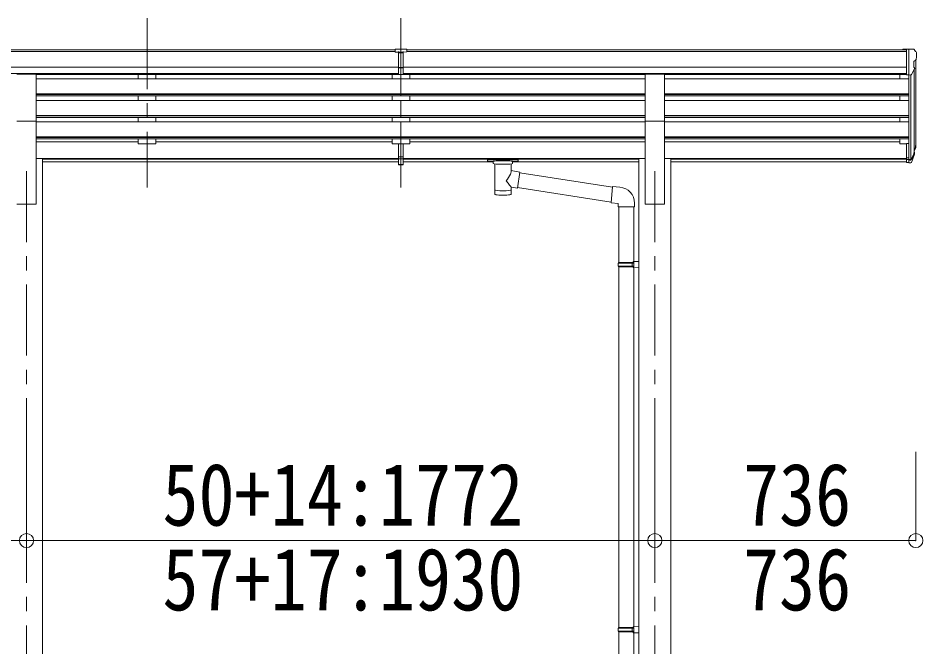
# Model space of a CAD drawing. Units: millimetres at full size, sheet at 1:40; details may follow other scales. Extents: x -29423 to 3259, y -7760 to 7760.
# Drawn here: x -14157 to -11605, y -357 to 1415 of the extents above; entities that cross this region are included whole.
import ezdxf
from ezdxf.enums import TextEntityAlignment as Align

# ---------------------------------------------------------------- set-up
doc = ezdxf.new("R2010")
doc.units = ezdxf.units.MM
doc.header["$LTSCALE"] = 40
doc.header["$PDMODE"] = 32
doc.header["$PDSIZE"] = 40
doc.linetypes.add('CHAIN1', pattern=[8, 5, -1, 1, -1])
for name, color, linetype, lineweight in [('0-1_本体', 5, 'CHAIN1', 9), ('0-3_ELV2', 4, 'Continuous', 9), ('0-6_OTH_LINE', 6, 'Continuous', 9), ('0-9_OUTLINE', 7, 'Continuous', 9)]:
    doc.layers.add(name, color=color, linetype=linetype, lineweight=lineweight)
doc.styles.add('ＭＳ ゴシック', font='')
doc.styles.get('ＭＳ ゴシック').set_extended_font_data('MS Gothic')

msp = doc.modelspace()

# ---------------------------------------------------------------- linework, layer by layer
at = {"layer": '0-1_本体'}
for p, q in [((-13793.22, 1414.68), (-13793.22, 937.16)), ((-13077.22, 1414.68), (-13077.22, 937.16)), ((-14133.22, 983.84), (-14133.22, -1959.72)), ((-12361.22, 983.84), (-12361.22, -1959.72))]:
    msp.add_line(p, q, dxfattribs=at)
at = {"layer": '0-3_ELV2'}
for p, q in [((-13093.72, 1319.12), (-13093.72, 1326.97)), ((-11651.72, 1327.16), (-11661.72, 1327.07)), ((-11661.72, 1325.56), (-11661.72, 1327.07)), ((-11651.72, 1255.17), (-11651.72, 1327.16)), ((-11633.22, 1327.16), (-11651.72, 1327.16)), ((-11645.22, 1254.17), (-11645.22, 1327.16)), ((-11633.22, 1327.16), (-11630.89, 1327.02)), ((-13093.72, 1325.56), (-18082.72, 1325.56)), ((-13093.72, 1320.34), (-18082.72, 1320.34)), ((-13093.72, 1319.12), (-13083.72, 1319.12)), ((-13077.22, 1318.31), (-13083.72, 1318.7)), ((-13083.72, 1317.12), (-13070.72, 1317.12)), ((-13070.72, 1318.64), (-13077.22, 1318.33)), ((-13070.72, 1255.5), (-13070.72, 1320.77)), ((-11651.72, 1325.56), (-13060.72, 1325.56)), ((-11651.72, 1320.34), (-13060.72, 1320.34)), ((-11630.13, 1326.59), (-11626.06, 1320.78)), ((-11623.22, 1317.79), (-11623.22, 1317.16)), ((-13083.72, 1276.81), (-18082.72, 1276.81)), ((-11651.72, 1276.81), (-13070.72, 1276.81)), ((-11631.22, 1292.65), (-11631.22, 1276.37)), ((-11625.76, 1295.97), (-11631.07, 1292.91)), ((-11625.22, 1296.58), (-11625.22, 1061.92)), ((-13083.72, 1258.95), (-18082.72, 1258.95)), ((-14160.72, 1256.53), (-14105.72, 1256.53)), ((-14105.72, 1124.73), (-14105.72, 1256.53)), ((-13083.72, 1255.61), (-14105.72, 1255.61)), ((-13818.22, 1255.71), (-13818.22, 1243.2)), ((-13768.22, 1255.71), (-13768.22, 1243.3)), ((-13102.22, 1255.71), (-13102.22, 1243.2)), ((-13083.72, 1275.6), (-13077.22, 1275.44)), ((-13083.72, 1256.56), (-13077.22, 1256.16)), ((-13077.22, 1275.44), (-13070.72, 1275.6)), ((-13077.22, 1256.16), (-13070.72, 1256.56)), ((-11651.72, 1258.95), (-13070.72, 1258.95)), ((-12388.72, 1255.61), (-13070.72, 1255.61)), ((-13052.22, 1255.71), (-13052.22, 1243.3)), ((-12388.72, 1124.73), (-12388.72, 1256.53)), ((-12388.72, 1256.53), (-12333.72, 1256.53)), ((-12333.72, 1124.73), (-12333.72, 1256.53)), ((-11651.72, 1255.61), (-12333.72, 1255.61)), ((-11670.22, 1255.71), (-11670.22, 1243.2)), ((-11651.72, 1255.17), (-11645.22, 1255.17)), ((-11645.22, 1254.17), (-11640.01, 1254.49)), ((-11645.22, 1254.17), (-11645.22, 1061.55)), ((-11639.22, 1254.65), (-11639.21, 1016.78)), ((-11637.6, 1255.99), (-11628.6, 1271.58)), ((-11630.19, 1268.81), (-11630.19, 1035.21)), ((-14105.72, 1243.2), (-12388.72, 1243.2)), ((-13077.22, 1243.2), (-13077.22, 1195.51)), ((-12333.72, 1243.2), (-11645.22, 1243.2)), ((-14105.72, 1201.32), (-12388.72, 1201.32)), ((-14105.72, 1199.82), (-12388.72, 1199.82)), ((-12333.72, 1201.32), (-11645.22, 1201.32)), ((-12333.72, 1199.82), (-11645.22, 1199.82)), ((-14105.72, 1195.51), (-12388.72, 1195.51)), ((-14105.72, 1182.65), (-12388.72, 1182.65)), ((-13818.22, 1195.51), (-13818.22, 1182.65)), ((-13768.22, 1195.51), (-13768.22, 1182.65)), ((-13102.22, 1195.51), (-13102.22, 1182.65)), ((-13077.22, 1182.65), (-13077.22, 1134.96)), ((-13052.22, 1195.51), (-13052.22, 1182.65)), ((-12333.72, 1195.51), (-11645.22, 1195.51)), ((-12333.72, 1182.65), (-11645.22, 1182.65)), ((-11670.22, 1195.51), (-11670.22, 1182.65)), ((-14160.72, 1124.73), (-14105.72, 1124.73)), ((-14105.72, 1140.77), (-12388.72, 1140.77)), ((-14105.72, 1139.28), (-12388.72, 1139.28)), ((-14105.72, 1134.96), (-12388.72, 1134.96)), ((-14105.72, 1124.73), (-14105.72, 890.28)), ((-13818.22, 1134.96), (-13818.22, 1122.2)), ((-13768.22, 1134.96), (-13768.22, 1122.1)), ((-13102.22, 1134.96), (-13102.22, 1122.2)), ((-13052.22, 1134.96), (-13052.22, 1122.1)), ((-12388.72, 1124.73), (-12388.72, 890.28)), ((-12388.72, 1124.73), (-12333.72, 1124.73)), ((-12333.72, 1140.77), (-11645.22, 1140.77)), ((-12333.72, 1139.28), (-11645.22, 1139.28)), ((-12333.72, 1134.96), (-11645.22, 1134.96)), ((-12333.72, 1124.73), (-12333.72, 890.28)), ((-11670.22, 1134.96), (-11670.22, 1122.1)), ((-14105.72, 1122.1), (-12388.72, 1122.1)), ((-13077.22, 1074.41), (-13077.22, 1122.1)), ((-12333.72, 1122.1), (-11645.22, 1122.1)), ((-14105.72, 1080.22), (-12388.72, 1080.22)), ((-14105.72, 1078.73), (-12388.72, 1078.73)), ((-14105.72, 1074.41), (-12388.72, 1074.41)), ((-13818.22, 1074.41), (-13818.22, 1060.92)), ((-13768.22, 1074.41), (-13768.22, 1060.92)), ((-13102.22, 1074.41), (-13102.22, 1060.92)), ((-13052.22, 1074.41), (-13052.22, 1060.92)), ((-12333.72, 1080.22), (-11645.22, 1080.22)), ((-12333.72, 1078.73), (-11645.22, 1078.73)), ((-12333.72, 1074.41), (-11645.22, 1074.41)), ((-11670.22, 1074.41), (-11670.22, 1060.92)), ((-14105.72, 1065.86), (-13818.22, 1065.86)), ((-13768.22, 1060.92), (-13818.22, 1060.92)), ((-13102.22, 1065.86), (-13768.22, 1065.86)), ((-13052.22, 1060.92), (-13102.22, 1060.92)), ((-13083.72, 1001.2), (-13083.72, 1060.92)), ((-13070.72, 1001.2), (-13070.72, 1060.92)), ((-12388.72, 1065.86), (-13052.22, 1065.86)), ((-11670.22, 1065.86), (-12333.72, 1065.86)), ((-11670.22, 1060.92), (-11651.72, 1060.92)), ((-11651.72, 1061.55), (-11651.72, 1007.52)), ((-11651.72, 1061.55), (-11645.22, 1061.55)), ((-11645.22, 1061.55), (-11645.22, 1006.78)), ((-11626.92, 1048.74), (-11630.19, 1041.68)), ((-11626.32, 1047.36), (-11630.19, 1039.42)), ((-13083.72, 1023.44), (-13070.72, 1023.44)), ((-11651.72, 1021.42), (-11645.22, 1021.42)), ((-11638.79, 1017.2), (-11631.03, 1032.61)), ((-11629.59, 1032.25), (-11637.78, 1016.07)), ((-11628.97, 1031.68), (-11637.78, 1008.14)), ((-11628.63, 1036.09), (-11628.97, 1031.68)), ((-14088.02, 1019.28), (-14105.72, 1019.28)), ((-14088.02, 1019.28), (-14088.02, -1809.72)), ((-14088.02, 1018.85), (-13083.72, 1018.85)), ((-14088.02, 1017.45), (-13083.72, 1017.45)), ((-13083.72, 1009.76), (-14088.02, 1009.76)), ((-13083.72, 1018.04), (-13070.72, 1018.04)), ((-13083.72, 1002.26), (-13077.22, 1001.86)), ((-13077.22, 1001.86), (-13070.72, 1002.26)), ((-13070.72, 1018.85), (-12406.42, 1018.85)), ((-13070.72, 1017.45), (-12406.42, 1017.45)), ((-12816.72, 1009.76), (-13070.72, 1009.76)), ((-12406.42, 1009.76), (-12762.72, 1009.76)), ((-12406.42, 1019.28), (-12388.72, 1019.28)), ((-12406.42, 1019.28), (-12406.42, -1809.72)), ((-12316.02, 1019.28), (-12333.72, 1019.28)), ((-12316.02, 1019.28), (-12316.02, -1809.72)), ((-12316.02, 1018.85), (-11651.72, 1018.85)), ((-12316.02, 1017.45), (-11651.72, 1017.45)), ((-11651.72, 1009.76), (-12316.02, 1009.76)), ((-11651.72, 1016.54), (-11645.22, 1016.54)), ((-11651.72, 1007.52), (-11645.22, 1007.52)), ((-11645.22, 1016.52), (-11640.09, 1016.52)), ((-11645.22, 1014.72), (-11640.38, 1014.72)), ((-11645.22, 1006.78), (-11640.38, 1006.78)), ((-14160.72, 890.28), (-14105.72, 890.28)), ((-12388.72, 890.28), (-12333.72, 890.28))]:
    msp.add_line(p, q, dxfattribs=at)
for points in [[(-13093.72, 1326.97), (-13075.72, 1327.12), (-13060.72, 1326.99)], [(-13070.72, 1319.17), (-13060.72, 1319.26), (-13060.72, 1326.99)], [(-13070.72, 1255.5), (-13077.22, 1255.1), (-13083.72, 1255.5), (-13083.72, 1320.84)], [(-13070.72, 1274.5), (-13073.98, 1274.42), (-13077.22, 1274.34), (-13080.46, 1274.42), (-13083.72, 1274.5)], [(-13070.72, 1001.2), (-13077.22, 1000.8), (-13083.72, 1001.2)]]:
    msp.add_lwpolyline(points, dxfattribs=at)
for centre, radius, start, end in [((-11630.95, 1326.02), 1, 35, 86.5), ((-11626.22, 1317.79), 3, 0, 87), ((-11825.22, 1317.16), 202, 355.05096, 0), ((-11630.92, 1292.65), 0.3, 120, 180), ((-11630.92, 1276.37), 0.3, 180, 265.2833), ((-11631.19, 1273.08), 3, 330, 85.2833), ((-11630.13, 1300.35), 6.18, 315.00103, 354.2965), ((-11640.2, 1257.49), 3, 273.5, 330), ((-11655.81, 1058.24), 30.41, 341.80266, 352.8448), ((-11654.4, 1056.48), 29.53, 342.01856, 353.49194)]:
    msp.add_arc(centre, radius, start, end, dxfattribs=at)
for centre, major_axis, ratio, start_param, end_param in [((-13052.65, 1316.82), (24.57, -1.51), 0.121868, 3.1422238, 3.1491027), ((-11713.08, 1062.73), (-87.93, 4.42), 0.541684, 3.060334, 3.2172517), ((-11713.87, 1056.05), (89.06, 1.43), 0.57596, 6.1985533, 6.3701348), ((-11715.14, 1056.15), (88.05, 0), 0.90356, 5.9828017, 6.0168888), ((-11629.93, 1036.09), (-1.3, 0), 0.90356, 2.9359903, 4.9130961), ((-11715.85, 1052.28), (89.07, 0), 0.90356, 6.0316505, 6.077583), ((-11640.38, 1017.43), (3, 0), 0.90356, 4.712389, 5.7595865), ((-11640.38, 1009.49), (-3, 0), 0.90356, 1.5707963, 2.6179939), ((-11640.09, 1017.88), (1.5, 0), 0.90356, 4.712389, 5.7595865)]:
    msp.add_ellipse(centre, major_axis=major_axis, ratio=ratio, start_param=start_param, end_param=end_param, dxfattribs=at)
at = {"layer": '0-6_OTH_LINE'}
for p, q in [((-14133.22, -57.22), (-14133.22, 192.78)), ((-12361.22, -57.22), (-12361.22, 192.78)), ((-11625.22, -57.22), (-11625.22, 192.78)), ((-14133.22, -57.22), (-17033.22, -57.22)), ((-11625.22, -57.22), (-14133.22, -57.22))]:
    msp.add_line(p, q, dxfattribs=at)
for p in [(-14133.22, -57.22), (-12361.22, -57.22), (-11625.22, -57.22)]:
    msp.add_point(p, dxfattribs=at)
at = {"layer": '0-9_OUTLINE'}
for p, q in [((-12833.22, 1016.68), (-12833.22, 1010.92)), ((-12831.22, 1017.34), (-12748.22, 1017.34)), ((-12831.22, 1015.16), (-12748.22, 1015.16)), ((-12831.22, 1010.26), (-12816.72, 1010.26)), ((-12816.72, 1004.61), (-12816.72, 1011.16)), ((-12812.62, 1003.69), (-12812.64, 918.25)), ((-12766.82, 984.94), (-12766.82, 1003.69)), ((-12762.72, 1004.61), (-12762.72, 1011.16)), ((-12762.72, 1010.26), (-12748.22, 1010.26)), ((-12746.22, 1016.68), (-12746.22, 1010.92)), ((-12741.6, 981.04), (-12766.83, 984.95)), ((-12741.6, 981.04), (-12748.62, 935.78)), ((-12480.61, 938.49), (-12741.92, 979.03)), ((-12766.8, 918.25), (-12766.83, 938.92)), ((-12766.83, 938.6), (-12748.62, 935.78)), ((-12484.28, 896.55), (-12748.35, 937.52)), ((-12459.61, 938.53), (-12480.45, 940.35)), ((-12418.53, 882.78), (-12418.53, 893.7)), ((-12464.53, 882.78), (-12418.53, 882.78)), ((-12462.42, 882.78), (-12462.42, 726.21)), ((-12420.42, 882.78), (-12420.42, 728.77)), ((-12464.42, 724.21), (-12463.42, 726.21)), ((-12464.42, 724.21), (-12420.42, 724.21)), ((-12464.42, 724.21), (-12464.42, 716.21)), ((-12464.42, 716.21), (-12420.42, 716.21)), ((-12464.42, 716.21), (-12463.42, 714.21)), ((-12463.42, 726.21), (-12420.42, 726.21)), ((-12424.9, 724.21), (-12425.33, 726.21)), ((-12422.42, 728.71), (-12406.42, 729.18)), ((-12422.42, 726.71), (-12422.42, 728.71)), ((-12422.42, 726.71), (-12420.42, 726.71)), ((-12406.42, 729.18), (-12406.42, 711.24)), ((-12463.42, 714.21), (-12420.42, 714.21)), ((-12462.42, 714.21), (-12462.42, -302.48)), ((-12422.42, 711.71), (-12422.42, 713.71)), ((-12422.42, 711.71), (-12406.42, 711.24)), ((-12420.42, 711.65), (-12420.42, -299.92)), ((-12464.42, -304.48), (-12463.42, -302.48)), ((-12464.42, -304.48), (-12420.42, -304.48)), ((-12464.42, -304.48), (-12464.42, -312.48)), ((-12463.42, -302.48), (-12420.42, -302.48)), ((-12424.9, -304.48), (-12425.33, -302.48)), ((-12422.42, -299.98), (-12406.42, -299.51)), ((-12422.42, -301.98), (-12422.42, -299.98)), ((-12422.42, -301.98), (-12420.42, -301.98)), ((-12406.42, -299.51), (-12406.42, -317.45)), ((-12464.42, -312.48), (-12420.42, -312.48)), ((-12464.42, -312.48), (-12463.42, -314.48)), ((-12463.42, -314.48), (-12420.42, -314.48)), ((-12462.42, -314.48), (-12462.42, -1070.16)), ((-12422.42, -316.98), (-12422.42, -314.98)), ((-12422.42, -316.98), (-12406.42, -317.45)), ((-12420.42, -317.04), (-12420.42, -1067.61))]:
    msp.add_line(p, q, dxfattribs=at)
for points in [[(-12833.22, 1016.68), (-12833.18, 1016.87), (-12833.1, 1017.01), (-12833, 1017.1), (-12832.9, 1017.16), (-12832.78, 1017.21), (-12832.49, 1017.27), (-12832, 1017.32), (-12831.46, 1017.34), (-12831.22, 1017.34)], [(-12833.22, 1010.92), (-12833.18, 1010.72), (-12833.1, 1010.59), (-12833, 1010.49), (-12832.9, 1010.43), (-12832.78, 1010.39), (-12832.49, 1010.33), (-12832, 1010.28), (-12831.46, 1010.26), (-12831.22, 1010.26)], [(-12748.22, 1017.34), (-12747.87, 1017.34), (-12747.34, 1017.31), (-12746.89, 1017.26), (-12746.59, 1017.18), (-12746.42, 1017.08), (-12746.3, 1016.95), (-12746.23, 1016.77), (-12746.22, 1016.68)], [(-12748.22, 1010.26), (-12747.87, 1010.26), (-12747.34, 1010.29), (-12746.89, 1010.34), (-12746.59, 1010.41), (-12746.42, 1010.51), (-12746.3, 1010.65), (-12746.23, 1010.83), (-12746.22, 1010.92)], [(-12480.45, 940.35), (-12484.46, 894.53), (-12464.53, 892.78), (-12464.53, 882.78)], [(-12424.9, 724.21), (-12424.9, 716.21), (-12425.33, 714.21)], [(-12422.42, 713.71), (-12420.42, 713.71), (-12420.42, 726.71)], [(-12424.9, -304.48), (-12424.9, -312.48), (-12425.33, -314.48)], [(-12422.42, -314.98), (-12420.42, -314.98), (-12420.42, -301.98)]]:
    msp.add_lwpolyline(points, dxfattribs=at)
msp.add_arc((-12463.53, 893.7), 45, 0, 85, dxfattribs=at)
for centre, major_axis, ratio, start_param, end_param in [((-12831.22, 1014.94), (2, 0), 0.109601, 3.1415927, 4.712389), ((-12789.72, 1004.69), (27.06, 0), 0.069685, 3.1415927, 6.2831853), ((-12789.72, 1011.16), (27, 0), 0.070066, 6.2831853, 9.424778), ((-12778.72, 1007.18), (16, 0), 0.361356, 6.2636979, 6.2831853), ((-12748.22, 1014.94), (2, 0), 0.109601, 4.712389, 6.2831853), ((-12789.73, 958.41), (-22.81, -26.62), 0.234429, 1.6855472, 3.1268519), ((-12787.17, 961.06), (20.32, -22.25), 0.045535, 0.0389954, 1.3075346), ((-12789.72, 930.69), (22.91, 0), 0.122865, 3.1415927, 6.2831853), ((-12789.72, 918.25), (22.92, 0), 0.101955, 3.1415499, 6.2833984)]:
    msp.add_ellipse(centre, major_axis=major_axis, ratio=ratio, start_param=start_param, end_param=end_param, dxfattribs=at)

# ---------------------------------------------------------------- texts
at = {"layer": '0-6_OTH_LINE', "color": 7, "style": 'ＭＳ ゴシック', "width": 0.85}
for s, p in [('50+14:1772', (-13749.97, -67.92)), ('736', (-12112.78, -67.92)), ('57+17:1930', (-13749.97, -306.73)), ('736', (-12112.78, -306.73))]:
    msp.add_text(s, height=176, dxfattribs=at).set_placement(p, align=Align.BOTTOM_LEFT)

doc.saveas('drawing.dxf')
